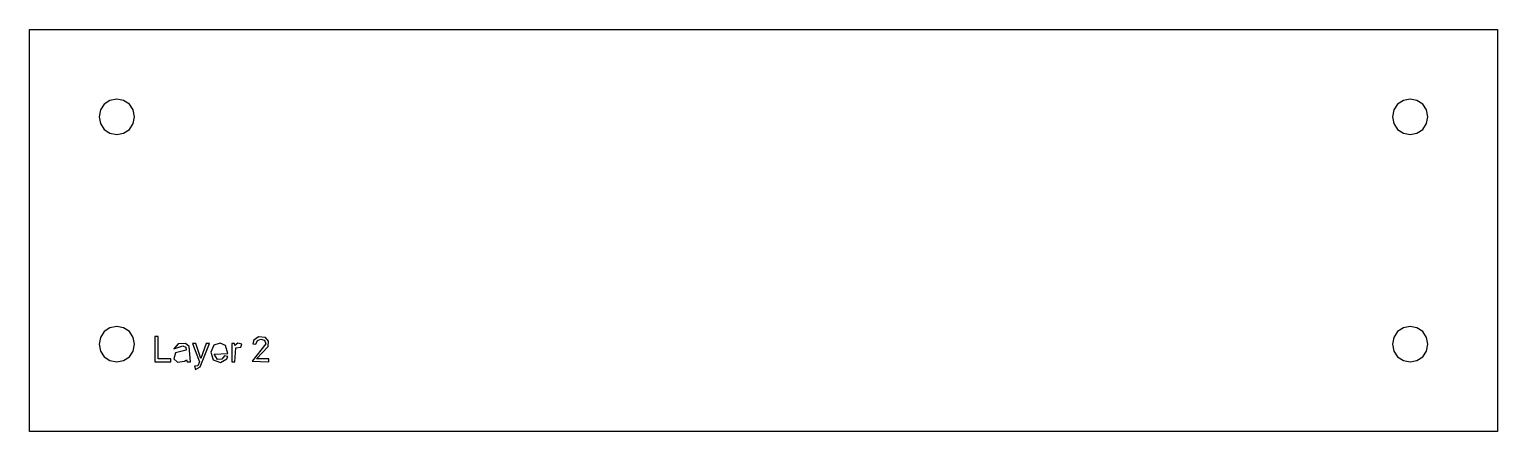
# Model space of a CAD drawing. Header units: metres. Extents: x -16 to 191, y 33 to 89.
import ezdxf

# ---------------------------------------------------------------- set-up
doc = ezdxf.new("R2010")
doc.units = ezdxf.units.M

msp = doc.modelspace()

# ---------------------------------------------------------------- linework, layer by layer
for points in [[(-15.65, 89.27), (190.97, 89.27), (190.97, 32.65), (-15.65, 32.65), (-15.65, 89.27)], [(-1.03, 77.92), (-1.57, 78.73), (-2.38, 79.27), (-3.34, 79.46), (-4.3, 79.27), (-5.11, 78.73), (-5.65, 77.92), (-5.84, 76.96), (-5.65, 76), (-5.11, 75.19), (-4.3, 74.65), (-3.34, 74.46), (-2.38, 74.65), (-1.57, 75.19), (-1.03, 76), (-0.84, 76.96), (-1.03, 77.92)], [(180.97, 77.92), (180.43, 78.73), (179.62, 79.27), (178.66, 79.46), (177.7, 79.27), (176.89, 78.73), (176.35, 77.92), (176.16, 76.96), (176.35, 76), (176.89, 75.19), (177.7, 74.65), (178.66, 74.46), (179.62, 74.65), (180.43, 75.19), (180.97, 76), (181.16, 76.96), (180.97, 77.92)], [(-1.03, 45.92), (-1.57, 46.73), (-2.38, 47.27), (-3.34, 47.46), (-4.3, 47.27), (-5.11, 46.73), (-5.65, 45.92), (-5.84, 44.96), (-5.65, 44), (-5.11, 43.19), (-4.3, 42.65), (-3.34, 42.46), (-2.38, 42.65), (-1.57, 43.19), (-1.03, 44), (-0.84, 44.96), (-1.03, 45.92)], [(2.03, 42.46), (4.26, 42.46), (4.26, 42.88), (2.5, 42.88), (2.5, 46.04), (2.03, 46.04), (2.03, 42.46)], [(16.32, 42.88), (17.98, 44.64), (18.02, 45.38), (17.57, 45.91), (16.58, 46.01), (15.94, 45.54), (15.79, 45.02), (16.24, 44.97), (16.44, 45.5), (16.94, 45.69), (17.43, 45.51), (17.62, 45.02), (15.72, 42.59), (18.07, 42.46), (18.07, 42.88), (16.32, 42.88)], [(180.97, 45.92), (180.43, 46.73), (179.62, 47.27), (178.66, 47.46), (177.7, 47.27), (176.89, 46.73), (176.35, 45.92), (176.16, 44.96), (176.35, 44), (176.89, 43.19), (177.7, 42.65), (178.66, 42.46), (179.62, 42.65), (180.43, 43.19), (180.97, 44), (181.16, 44.96), (180.97, 45.92)], [(6.55, 42.46), (7.01, 42.46), (6.82, 44.64), (6.32, 45.06), (5.28, 45.02), (4.7, 44.31), (5.93, 44.74), (6.35, 44.55), (6.43, 44.11), (4.94, 43.75), (4.66, 42.9), (5.2, 42.44), (6.18, 42.58), (6.46, 42.78), (6.55, 42.46)], [(9.24, 45.05), (8.5, 42.95), (7.78, 45.05), (7.3, 45.05), (8.29, 42.46), (8.04, 41.93), (7.59, 41.85), (7.74, 41.41), (8.4, 41.75), (9.68, 45.05), (9.24, 45.05)], [(12.28, 43.24), (11.83, 43.3), (11.45, 42.83), (10.85, 42.82), (10.37, 43.56), (12.29, 43.65), (11.97, 44.76), (11.22, 45.11), (10.31, 44.82), (9.91, 43.86), (10.24, 42.75), (11.23, 42.4), (12.13, 42.89), (12.28, 43.24)], [(12.83, 42.46), (13.27, 42.46), (13.39, 44.44), (14.09, 44.56), (14.24, 44.97), (13.67, 45.1), (13.28, 44.76), (13.22, 45.05), (12.83, 45.05), (12.83, 42.46)]]:
    msp.add_lwpolyline(points)

doc.saveas('drawing.dxf')
